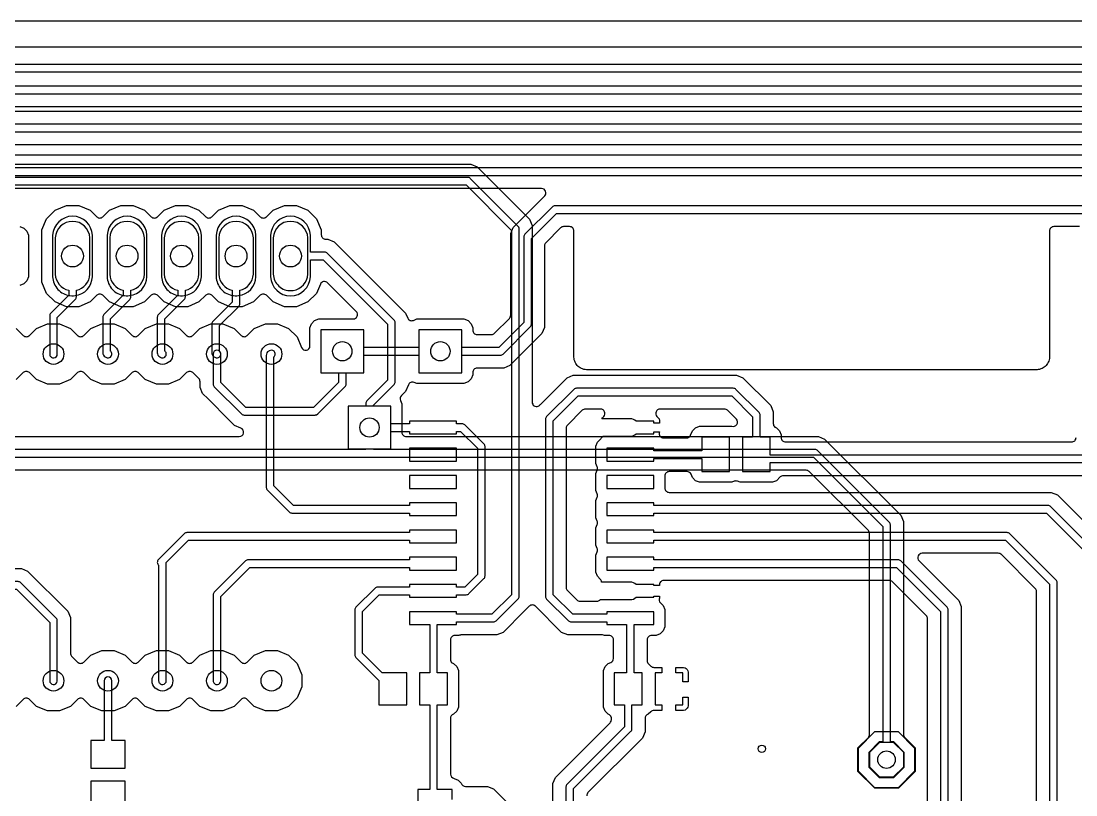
# Model space of a CAD drawing. Header units: millimetres. Extents: x 1 to 152, y 50 to 212.
# Drawn here: x 40.15 to 89.31, y 175.9 to 212 of the extents above; entities that cross this region are included whole.
import ezdxf

# ---------------------------------------------------------------- set-up
doc = ezdxf.new("R2010")
doc.units = ezdxf.units.MM

msp = doc.modelspace()

# ---------------------------------------------------------------- linework, layer by layer
at = {"layer": '16_copper'}
for points in [[(134.874, 209.982), (12.192, 209.982, 0.198912), (12.066, 209.93), (10.034, 207.898, 0.198912), (9.982, 207.772), (9.982, 202.258), (7.112, 199.388, 0.198912), (7.06, 199.262), (7.06, 192.078), (6.903, 192.078), (6.43, 191.605), (6.43, 190.935), (6.903, 190.462), (7.573, 190.462), (8.046, 190.935), (8.046, 191.605), (7.573, 192.078), (7.416, 192.078), (7.416, 199.188), (10.286, 202.058, 0.198912), (10.338, 202.184), (10.338, 207.698), (12.266, 209.626), (134.8, 209.626)], [(134.366, 208.966), (12.7, 208.966, 0.198912), (12.574, 208.914), (11.304, 207.644, 0.198912), (11.252, 207.518), (11.252, 201.496), (9.652, 199.896, 0.198912), (9.6, 199.77), (9.6, 192.078), (9.443, 192.078), (8.97, 191.605), (8.97, 190.935), (9.443, 190.462), (10.113, 190.462), (10.586, 190.935), (10.586, 191.605), (10.113, 192.078), (9.956, 192.078), (9.956, 199.696), (11.556, 201.296, 0.198912), (11.608, 201.422), (11.608, 207.444), (12.774, 208.61), (134.292, 208.61)], [(133.956, 208.001), (15.045, 208.001, 0.668183)], [(20.163, 205.321), (61.117, 205.321), (61.406, 205.201), (61.656, 204.951), (61.656, 204.951), (63.6, 203.007), (63.85, 202.757), (63.97, 202.468), (63.97, 194.225, 0.523725), (64.244, 194.035), (64.253, 194.039, 0.148478), (64.353, 194.117), (65.344, 195.108), (65.344, 195.108), (65.594, 195.359), (65.883, 195.478), (73.499, 195.478), (73.789, 195.359), (75.087, 194.06), (75.207, 193.771), (75.207, 193.221, 0.222879), (75.28, 193.064), (75.292, 193.056, 0.081763), (75.357, 193.023), (75.5, 192.88), (75.577, 192.693), (75.577, 192.57, 0.414214), (75.781, 192.367), (89.116, 192.367, 0.414214), (89.319, 192.57)], [(60.236, 175.689), (60.236, 176.162), (59.548, 176.162), (59.548, 180.098), (60.02, 180.098), (60.02, 181.598), (59.548, 181.598), (59.548, 183.85), (60.445, 183.85), (60.445, 183.972), (62.167, 183.972, 0.198912), (62.292, 184.024), (63.308, 185.04, 0.198912), (63.36, 185.166), (63.36, 202.311, 0.198912), (63.308, 202.437), (61.086, 204.659, 0.198912), (60.96, 204.711), (20.32, 204.711)], [(89.929, 191.757), (75.07, 191.757), (75.07, 192.592), (74.597, 192.592), (74.597, 193.614, 0.198912), (74.545, 193.74), (73.468, 194.817, 0.198912), (73.343, 194.869), (66.04, 194.869, 0.198912), (65.914, 194.817), (64.644, 193.547, 0.198912), (64.592, 193.421), (64.592, 185.166, 0.198912), (64.644, 185.04), (65.66, 184.024, 0.198912), (65.786, 183.972), (67.445, 183.972), (67.445, 183.85), (68.367, 183.85), (68.367, 181.598), (67.794, 181.598), (67.794, 180.098), (68.267, 180.098), (68.267, 179.072), (65.597, 176.402, 0.198912), (65.545, 176.276), (65.545, 168.021, 0.198912)], [(65.9, 168.095), (65.9, 176.202), (68.57, 178.872, 0.198912), (68.622, 178.998), (68.622, 180.098), (69.094, 180.098), (69.094, 181.598), (68.722, 181.598), (68.722, 183.85), (69.645, 183.85), (69.645, 184.45), (67.445, 184.45), (67.445, 184.328), (65.86, 184.328), (64.948, 185.24), (64.948, 193.347), (66.114, 194.513), (73.269, 194.513), (74.242, 193.54), (74.242, 192.592), (73.77, 192.592), (73.77, 190.992), (75.07, 190.992), (75.07, 191.402), (92.591, 191.402)], [(82.398, 175.368), (82.398, 184.121, 0.198912), (82.338, 184.264), (80.759, 185.843, 0.198912), (80.616, 185.903), (70.102, 185.903, 0.451123), (69.898, 185.674), (69.645, 185.674), (69.645, 185.72), (68.818, 185.72, 0.186734), (68.544, 185.826), (67.203, 185.826, 0.20158), (67.144, 185.972), (67.014, 186.102), (66.937, 186.289), (66.937, 187.091), (67.001, 187.247, 0.198916), (67.001, 187.403), (66.937, 187.559), (66.937, 188.361), (67.001, 188.517, 0.198916), (67.001, 188.673), (66.937, 188.829), (66.937, 189.631), (67.001, 189.787, 0.198916), (67.001, 189.943), (66.937, 190.099), (66.937, 190.901), (67.001, 191.057, 0.198916), (67.001, 191.213), (66.937, 191.369), (66.937, 192.171), (67.014, 192.358), (67.144, 192.488, 0.090472), (67.185, 192.548), (67.271, 192.634), (68.544, 192.634, 0.187177), (68.819, 192.74), (69.645, 192.74), (69.645, 192.837), (69.898, 192.837, 0.523633), (70.102, 192.557), (71.17, 192.557, 0.303345), (71.357, 192.683), (71.439, 192.88), (71.582, 193.023), (71.768, 193.1), (73.272, 193.1, 0.804082), (73.486, 193.434), (73.076, 193.844, 0.198912), (72.932, 193.904), (69.931, 193.904, 0.668187), (69.787, 193.557), (69.848, 193.496), (69.881, 193.438), (69.898, 193.373), (69.898, 193.243), (69.645, 193.243), (69.645, 193.34), (68.818, 193.34, 0.186734), (68.544, 193.446), (67.246, 193.446), (67.211, 193.444), (67.241, 193.496), (67.302, 193.557, 0.668187), (67.158, 193.904), (66.45, 193.904, 0.198912), (66.307, 193.844), (65.617, 193.154, 0.198912), (65.557, 193.011), (65.557, 185.576, 0.198912), (65.617, 185.433), (66.053, 184.997, 0.198912), (66.196, 184.937), (66.987, 184.937, 0.179354), (67.12, 184.986), (67.132, 184.999, 0.009934), (67.146, 185.014), (68.544, 185.014, 0.187177), (68.819, 185.12), (69.645, 185.12), (69.645, 185.166), (69.898, 185.166), (69.898, 185.087, 0.298693), (69.945, 184.868), (70.075, 184.738), (70.152, 184.551), (70.152, 183.749), (70.075, 183.562), (69.932, 183.419), (69.746, 183.342), (69.535, 183.342, 0.414214), (69.332, 183.139), (69.332, 182.163, 0.198918), (69.391, 182.019), (69.499, 181.912, 0.198907), (69.643, 181.852), (70.019, 181.852), (70.019, 181.598), (69.695, 181.598), (69.695, 180.098), (70.019, 180.098), (70.019, 179.844), (69.643, 179.844, 0.198912), (69.499, 179.784), (69.382, 179.667, 0.339753), (69.232, 179.469), (69.232, 178.841), (69.112, 178.552), (66.569, 176.009, 0.198912), (66.51, 175.866)], [(92.268, 190.792), (75.672, 190.792, 0.198912), (75.529, 190.733), (75.357, 190.561), (75.171, 190.484), (73.668, 190.484), (73.547, 190.534, 0.198911), (73.392, 190.534), (73.271, 190.484), (71.768, 190.484), (71.582, 190.561), (71.439, 190.704), (71.375, 190.857, 0.303345), (71.188, 190.983), (70.356, 190.983, 0.414214), (70.152, 190.779), (70.152, 190.221, 0.414214), (70.356, 190.017), (88.168, 190.017), (88.457, 189.898), (90.838, 187.517)], [(90.296, 187.197), (88.137, 189.356, 0.198912), (88.011, 189.408), (69.645, 189.408), (69.645, 189.53), (67.445, 189.53), (67.445, 188.93), (69.645, 188.93), (69.645, 189.052), (87.937, 189.052), (89.992, 186.997)], [(88.443, 172.784), (88.443, 185.801, 0.198912), (88.391, 185.927), (86.232, 188.086, 0.198912), (86.106, 188.138), (69.645, 188.138), (69.645, 188.26), (67.445, 188.26), (67.445, 187.66), (69.645, 187.66), (69.645, 187.782), (86.032, 187.782), (88.087, 185.727), (88.087, 172.857)], [(87.478, 173.194), (87.478, 185.391, 0.198912), (87.418, 185.534), (85.839, 187.113, 0.198912), (85.696, 187.173), (82.148, 187.173, 0.668179), (82.004, 186.826), (83.602, 185.227), (83.853, 184.977), (83.972, 184.688), (83.972, 175.368, 0.283002)], [(64.935, 167.864), (64.935, 176.433), (65.055, 176.722), (67.598, 179.265, 0.113172), (67.646, 179.342), (67.648, 179.349, 0.374279), (67.584, 179.626), (67.572, 179.634, 0.081761), (67.507, 179.667), (67.364, 179.81), (67.287, 179.997), (67.287, 181.699), (67.364, 181.886), (67.507, 182.029), (67.632, 182.08, 0.30335), (67.757, 182.268), (67.757, 183.139, 0.414214), (67.554, 183.342), (67.343, 183.342, 0.115154), (67.253, 183.363), (65.629, 183.363), (65.34, 183.482), (65.09, 183.733), (65.09, 183.733), (64.353, 184.47), (64.353, 184.47), (64.12, 184.703, 0.414214), (63.833, 184.703), (63.6, 184.47), (62.613, 183.482), (62.323, 183.363), (60.636, 183.363), (60.63, 183.362, 0.097872), (60.546, 183.342), (60.361, 183.342, 0.414214), (60.157, 183.139), (60.157, 182.227, 0.222879), (60.231, 182.07), (60.243, 182.062, 0.081761), (60.308, 182.029), (60.451, 181.886), (60.528, 181.699), (60.528, 179.997), (60.451, 179.81), (60.308, 179.667, 0.339753), (60.157, 179.469), (60.157, 176.873, 0.349677), (60.331, 176.672), (60.524, 176.592), (60.667, 176.449, 0.339753), (60.865, 176.299), (61.881, 176.299), (62.171, 176.179), (63.917, 174.432)]]:
    msp.add_lwpolyline(points, format="xyb", dxfattribs=at)
for points in [[(31.61, 204.356), (60.886, 204.356), (63.005, 202.237), (63.005, 185.24), (62.093, 184.328), (60.445, 184.328), (60.445, 184.45), (58.245, 184.45), (58.245, 183.85), (59.192, 183.85), (59.192, 181.598), (58.72, 181.598), (58.72, 180.098), (59.192, 180.098), (59.192, 176.162), (58.636, 176.162), (58.636, 174.862)], [(44.996, 175.248), (44.996, 176.548), (43.396, 176.548), (43.396, 175.248)]]:
    msp.add_lwpolyline(points, dxfattribs=at)
for points in [[(41.677, 196.292, 0.380283), (41.834, 196.469), (41.834, 198.173), (42.671, 199.01, 0.198912), (42.723, 199.136), (42.723, 199.445, 0.336925), (43.353, 200.193), (43.353, 201.889, 0.95208), (41.737, 201.889), (41.737, 200.193, 0.336925), (42.367, 199.445), (42.367, 199.21), (41.53, 198.373, 0.198912), (41.478, 198.247), (41.478, 196.469), (41.481, 196.436), (41.491, 196.404), (41.506, 196.374), (41.526, 196.348), (41.551, 196.326), (41.579, 196.309), (41.611, 196.297), (41.644, 196.292)], [(44.223, 196.293, 0.566974), (44.338, 196.576), (44.322, 196.595), (44.31, 196.606), (44.31, 198.11), (45.211, 199.01, 0.198912), (45.263, 199.136), (45.263, 199.445, 0.336925), (45.893, 200.193), (45.893, 201.889, 0.95208), (44.277, 201.889), (44.277, 200.193, 0.336925), (44.907, 199.445), (44.907, 199.21), (44.007, 198.309, 0.198912), (43.955, 198.184), (43.955, 196.532, 0.323941), (44.07, 196.343), (44.096, 196.322), (44.125, 196.306), (44.157, 196.296), (44.19, 196.291)], [(46.763, 196.293, 0.566974), (46.878, 196.576), (46.862, 196.595), (46.85, 196.606), (46.85, 198.11), (47.751, 199.01, 0.198912), (47.803, 199.136), (47.803, 199.445, 0.336925), (48.433, 200.193), (48.433, 201.889, 0.95208), (46.817, 201.889), (46.817, 200.193, 0.336925), (47.447, 199.445), (47.447, 199.21), (46.547, 198.309, 0.198912), (46.495, 198.184), (46.495, 196.532, 0.323941), (46.61, 196.343), (46.636, 196.322), (46.665, 196.306), (46.697, 196.296), (46.73, 196.291)], [(49.303, 196.293, 0.566974), (49.418, 196.576), (49.402, 196.595), (49.39, 196.606), (49.39, 197.792), (50.291, 198.693, 0.198912), (50.343, 198.819), (50.343, 199.445, 0.336925), (50.973, 200.193), (50.973, 201.889, 0.95208), (49.357, 201.889), (49.357, 200.193, 0.336925), (49.987, 199.445), (49.987, 198.892), (49.087, 197.992, 0.198912), (49.035, 197.866), (49.035, 196.532, 0.323941), (49.15, 196.343), (49.176, 196.322), (49.205, 196.306), (49.237, 196.296), (49.27, 196.291)], [(52.824, 199.433, 0.357806), (53.513, 200.193), (53.513, 201.889, 0.95208), (51.897, 201.889), (51.897, 200.193), (51.905, 200.114), (51.92, 200.036), (51.943, 199.96), (51.974, 199.887), (52.011, 199.817), (52.055, 199.751), (52.106, 199.69), (52.162, 199.634), (52.223, 199.583), (52.289, 199.539), (52.359, 199.502), (52.432, 199.471), (52.508, 199.448), (52.586, 199.433), (52.665, 199.425), (52.745, 199.425)], [(60.445, 189.53), (58.245, 189.53), (58.245, 189.408), (52.842, 189.408), (51.93, 190.32), (51.93, 196.332), (51.942, 196.343), (51.963, 196.369, 0.848009), (51.709, 196.611), (51.69, 196.595, 0.323941), (51.575, 196.406), (51.575, 190.246, 0.198912), (51.627, 190.12), (52.643, 189.104, 0.198912), (52.769, 189.052), (58.245, 189.052), (58.245, 188.93), (60.445, 188.93)], [(58.12, 181.598), (56.971, 181.598), (56.058, 182.512), (56.058, 184.457), (56.843, 185.242), (58.245, 185.242), (58.245, 185.12), (60.445, 185.12), (60.445, 185.242), (60.897, 185.242, 0.198912), (61.022, 185.294), (61.721, 185.993, 0.198912), (61.773, 186.119), (61.773, 192.151, 0.198912), (61.721, 192.277), (60.832, 193.166, 0.198912), (60.706, 193.218), (60.445, 193.218), (60.445, 193.34), (58.245, 193.34), (58.245, 193.218), (57.388, 193.218), (57.388, 194.04), (55.388, 194.04), (55.388, 192.04), (57.388, 192.04), (57.388, 192.862), (58.245, 192.862), (58.245, 192.74), (60.445, 192.74), (60.445, 192.862), (60.632, 192.862), (61.417, 192.077), (61.417, 186.192), (60.823, 185.598), (60.445, 185.598), (60.445, 185.72), (58.245, 185.72), (58.245, 185.598), (56.769, 185.598, 0.198912), (56.643, 185.546), (55.754, 184.657, 0.198912), (55.702, 184.531), (55.702, 182.438, 0.198912), (55.754, 182.312), (56.82, 181.247), (56.82, 180.098), (58.12, 180.098)], [(46.757, 181.052, 0.380283), (46.914, 181.229), (46.914, 186.69, 0.066984), (46.907, 186.737), (47.953, 187.782), (58.245, 187.782), (58.245, 187.66), (60.445, 187.66), (60.445, 188.26), (58.245, 188.26), (58.245, 188.138), (47.879, 188.138, 0.198912), (47.753, 188.086), (46.547, 186.879, 0.441013), (46.558, 186.616), (46.558, 181.229), (46.561, 181.196), (46.571, 181.164), (46.586, 181.134), (46.606, 181.108), (46.631, 181.086), (46.659, 181.069), (46.691, 181.057), (46.724, 181.052)], [(49.297, 181.052, 0.380283), (49.454, 181.229), (49.454, 185.156), (50.81, 186.512), (58.245, 186.512), (58.245, 186.39), (60.445, 186.39), (60.445, 186.99), (58.245, 186.99), (58.245, 186.868), (50.736, 186.868, 0.198912), (50.611, 186.816), (49.15, 185.355, 0.198912), (49.098, 185.23), (49.098, 181.229), (49.101, 181.196), (49.111, 181.164), (49.126, 181.134), (49.146, 181.108), (49.171, 181.086), (49.199, 181.069), (49.231, 181.057), (49.264, 181.052)], [(83.86, 174.728), (83.363, 174.728), (83.363, 184.531, 0.198912), (83.311, 184.657), (81.152, 186.816, 0.198912), (81.026, 186.868), (69.645, 186.868), (69.645, 186.99), (67.445, 186.99), (67.445, 186.39), (69.645, 186.39), (69.645, 186.512), (80.952, 186.512), (83.007, 184.457), (83.007, 174.728), (82.51, 174.728), (82.51, 173.379), (83.86, 173.379)], [(44.996, 178.448), (44.374, 178.448), (44.374, 181.229, 1), (44.018, 181.229), (44.018, 178.448), (43.396, 178.448), (43.396, 177.148), (44.996, 177.148)]]:
    msp.add_lwpolyline(points, format="xyb", close=True, dxfattribs=at)
for points in [[(56.118, 196.418), (58.69, 196.418), (58.69, 195.596), (60.69, 195.596), (60.69, 197.596), (58.69, 197.596), (58.69, 196.774), (56.118, 196.774), (56.118, 197.596), (54.118, 197.596), (54.118, 195.596), (56.118, 195.596)], [(73.169, 192.592), (71.87, 192.592), (71.87, 191.948), (69.645, 191.948), (69.645, 192.07), (67.445, 192.07), (67.445, 191.47), (69.645, 191.47), (69.645, 191.592), (71.87, 191.592), (71.87, 190.992), (73.169, 190.992)], [(60.445, 192.07), (58.245, 192.07), (58.245, 191.47), (60.445, 191.47)], [(60.445, 190.8), (58.245, 190.8), (58.245, 190.2), (60.445, 190.2)], [(69.645, 190.8), (67.445, 190.8), (67.445, 190.2), (69.645, 190.2)], [(70.995, 181.173), (70.995, 181.598), (70.669, 181.598), (70.669, 181.852), (71.028, 181.852), (71.093, 181.835), (71.15, 181.801), (71.198, 181.754), (71.231, 181.696), (71.248, 181.631), (71.248, 181.173)], [(70.669, 179.844), (70.669, 180.098), (70.995, 180.098), (70.995, 180.467), (71.248, 180.467), (71.248, 180.065), (71.231, 180), (71.198, 179.942), (71.15, 179.895), (71.093, 179.861), (71.028, 179.844)], [(79.945, 176.238), (79.179, 177.004), (79.179, 178.088), (79.945, 178.854), (81.029, 178.854), (81.795, 178.088), (81.795, 177.004), (81.029, 176.238)], [(81.287, 177.215), (81.287, 177.877), (80.818, 178.346), (80.156, 178.346), (79.687, 177.877), (79.687, 177.215), (80.156, 176.746), (80.818, 176.746)]]:
    msp.add_lwpolyline(points, close=True, dxfattribs=at)
at = {"layer": '1_copper'}
for points in [[(150.578, 51.219, 0.413029), (150.781, 51.422), (150.781, 210.578, 0.414214), (150.578, 210.781), (2.69, 210.781, 0.413754), (2.487, 210.578), (2.237, 51.423, 0.414673), (2.441, 51.219), (150.578, 51.219)], [(60.69, 196.418), (62.484, 196.418, 0.198912), (62.61, 196.47), (63.88, 197.74, 0.198912), (63.932, 197.866), (63.932, 201.856), (65.098, 203.022), (90.186, 203.022), (90.186, 201.692), (92.186, 201.692), (92.186, 203.692), (90.186, 203.692), (90.186, 203.378), (65.024, 203.378, 0.198912), (64.898, 203.326), (63.628, 202.056, 0.198912), (63.576, 201.93), (63.576, 197.94), (62.41, 196.774), (60.69, 196.774), (60.69, 197.596), (58.69, 197.596), (58.69, 195.596), (60.69, 195.596)], [(42.666, 199.192, 0.36397), (43.473, 200.072), (43.473, 202.01, 0.95729), (41.617, 202.01), (41.617, 200.072), (41.624, 199.992), (41.638, 199.912), (41.659, 199.834), (41.687, 199.758), (41.721, 199.684), (41.762, 199.614), (41.808, 199.548), (41.86, 199.485), (41.917, 199.428), (41.98, 199.376), (42.046, 199.33), (42.116, 199.289), (42.19, 199.255), (42.266, 199.227), (42.344, 199.206), (42.424, 199.192), (42.504, 199.185), (42.586, 199.185)], [(45.206, 199.192, 0.36397), (46.013, 200.072), (46.013, 202.01, 0.95729), (44.157, 202.01), (44.157, 200.072), (44.164, 199.992), (44.178, 199.912), (44.199, 199.834), (44.227, 199.758), (44.261, 199.684), (44.302, 199.614), (44.348, 199.548), (44.4, 199.485), (44.457, 199.428), (44.52, 199.376), (44.586, 199.33), (44.656, 199.289), (44.73, 199.255), (44.806, 199.227), (44.884, 199.206), (44.964, 199.192), (45.044, 199.185), (45.126, 199.185)], [(47.746, 199.192, 0.36397), (48.553, 200.072), (48.553, 202.01, 0.95729), (46.697, 202.01), (46.697, 200.072), (46.704, 199.992), (46.718, 199.912), (46.739, 199.834), (46.767, 199.758), (46.801, 199.684), (46.842, 199.614), (46.888, 199.548), (46.94, 199.485), (46.997, 199.428), (47.06, 199.376), (47.126, 199.33), (47.196, 199.289), (47.27, 199.255), (47.346, 199.227), (47.424, 199.206), (47.504, 199.192), (47.584, 199.185), (47.666, 199.185)], [(50.286, 199.192, 0.36397), (51.093, 200.072), (51.093, 202.01, 0.95729), (49.237, 202.01), (49.237, 200.072), (49.244, 199.992), (49.258, 199.912), (49.279, 199.834), (49.307, 199.758), (49.341, 199.684), (49.382, 199.614), (49.428, 199.548), (49.48, 199.485), (49.537, 199.428), (49.6, 199.376), (49.666, 199.33), (49.736, 199.289), (49.81, 199.255), (49.886, 199.227), (49.964, 199.206), (50.044, 199.192), (50.124, 199.185), (50.206, 199.185)], [(14.589, 198.441), (14.589, 200.441), (12.589, 200.441), (12.589, 198.441), (13.411, 198.441), (13.411, 190.881, 0.198912), (13.463, 190.755), (18.67, 185.548, 0.198912), (18.796, 185.496), (39.931, 185.496), (41.478, 183.949), (41.478, 181.229, 0.932021), (41.832, 181.204), (41.834, 181.229), (41.834, 184.023, 0.198912), (41.782, 184.149), (40.131, 185.8, 0.198912), (40.005, 185.852), (18.87, 185.852), (13.767, 190.955), (13.767, 198.441)], [(53.855, 193.625, 0.188292), (53.974, 193.676), (55.244, 194.946, 0.198912), (55.296, 195.072), (55.296, 195.596), (56.118, 195.596), (56.118, 197.596), (54.118, 197.596), (54.118, 195.596), (54.94, 195.596), (54.94, 195.146), (53.774, 193.98), (50.62, 193.98), (49.454, 195.146), (49.454, 196.469, 1), (49.098, 196.469), (49.098, 195.072, 0.198912), (49.15, 194.946), (50.42, 193.676, 0.198912), (50.546, 193.624), (53.848, 193.624)]]:
    msp.add_lwpolyline(points, format="xyb", close=True, dxfattribs=at)
for points in [[(138.178, 206.223), (15.3, 206.223, 0.414214), (15.097, 206.019), (15.097, 205.147), (15.02, 204.96), (14.877, 204.817), (14.69, 204.74), (12.488, 204.74), (12.301, 204.817), (12.158, 204.96), (12.081, 205.147), (12.081, 207.349), (12.158, 207.536), (12.301, 207.679), (12.488, 207.756), (14.054, 207.756, 0.098493), (14.132, 207.771), (14.194, 207.797), (138.745, 207.797)], [(149.276, 102.768), (149.276, 196.5, 0.198912), (149.224, 196.626), (138.714, 207.136, 0.198912), (138.588, 207.188), (14.589, 207.188), (14.589, 207.248), (12.589, 207.248), (12.589, 205.248), (14.589, 205.248), (14.589, 206.832), (138.514, 206.832), (148.92, 196.426), (148.92, 102.842)], [(3.765, 134.302), (2.984, 135.083), (2.984, 136.189), (3.471, 136.676, 0.198912), (3.531, 136.82), (3.531, 195.937), (3.65, 196.226), (10.968, 203.543), (11.257, 203.663), (15.916, 203.663, 0.198912), (16.06, 203.723), (17.983, 205.646), (18.272, 205.765), (94.687, 205.765, 0.027673)], [(39.915, 197.665), (40.242, 197.338, 0.414214), (40.53, 197.338), (40.857, 197.665), (41.375, 197.88), (41.937, 197.88), (42.455, 197.665), (42.782, 197.338, 0.414214), (43.07, 197.338), (43.397, 197.665), (43.915, 197.88), (44.477, 197.88), (44.995, 197.665), (45.322, 197.338, 0.414214), (45.61, 197.338), (45.937, 197.665), (46.455, 197.88), (47.017, 197.88), (47.535, 197.665), (47.862, 197.338, 0.414214), (48.15, 197.338), (48.477, 197.665), (48.995, 197.88), (49.557, 197.88), (50.075, 197.665), (50.402, 197.338, 0.414214), (50.69, 197.338), (51.017, 197.665), (51.535, 197.88), (52.097, 197.88), (52.615, 197.665), (53.012, 197.268), (53.219, 196.768, 0.820682), (53.61, 196.846), (53.61, 197.697), (53.687, 197.884), (53.83, 198.027), (54.017, 198.104), (55.625, 198.104, 0.668179), (55.769, 198.451), (54.43, 199.79, 0.534509), (54.098, 199.724), (53.922, 199.3), (53.518, 198.896), (52.991, 198.677), (52.419, 198.677), (51.892, 198.896), (51.579, 199.209, 0.414214), (51.291, 199.209), (50.978, 198.896), (50.451, 198.677), (49.879, 198.677), (49.352, 198.896), (49.039, 199.209, 0.414214), (48.751, 199.209), (48.438, 198.896), (47.911, 198.677), (47.339, 198.677), (46.812, 198.896), (46.499, 199.209, 0.414214), (46.211, 199.209), (45.898, 198.896), (45.371, 198.677), (44.799, 198.677), (44.272, 198.896), (43.959, 199.209, 0.414214), (43.671, 199.209), (43.358, 198.896), (42.831, 198.677), (42.259, 198.677), (41.732, 198.896), (41.328, 199.3), (41.109, 199.827), (41.109, 202.255), (41.328, 202.782), (41.732, 203.186), (42.259, 203.405), (42.831, 203.405), (43.358, 203.186), (43.671, 202.873, 0.414214), (43.959, 202.873), (44.272, 203.186), (44.799, 203.405), (45.371, 203.405), (45.898, 203.186), (46.211, 202.873, 0.414214), (46.499, 202.873), (46.812, 203.186), (47.339, 203.405), (47.911, 203.405), (48.438, 203.186), (48.751, 202.873, 0.414214), (49.039, 202.873), (49.352, 203.186), (49.879, 203.405), (50.451, 203.405), (50.978, 203.186), (51.291, 202.873, 0.414214), (51.579, 202.873), (51.892, 203.186), (52.419, 203.405), (52.991, 203.405), (53.518, 203.186), (53.922, 202.782), (54.141, 202.255), (54.141, 202.032, 0.414214), (54.344, 201.828), (54.449, 201.828), (54.739, 201.709), (54.989, 201.458), (54.989, 201.458), (57.821, 198.626), (57.821, 198.626), (58.072, 198.376), (58.166, 198.149, 0.414218), (58.431, 198.039), (58.589, 198.104), (60.791, 198.104), (60.978, 198.027), (61.121, 197.884), (61.198, 197.697), (61.198, 197.587, 0.414214), (61.401, 197.383), (62.074, 197.383, 0.198912), (62.217, 197.443), (62.907, 198.133, 0.198912), (62.967, 198.276), (62.967, 202.087), (63.086, 202.376), (64.328, 203.617), (64.554, 203.844, 0.668179), (64.41, 204.191), (18.839, 204.191, 0.198912)], [(35.036, 191.656), (77.079, 191.656), (80.309, 188.425), (80.309, 178.372), (80.145, 178.372), (79.661, 177.888), (79.661, 177.204), (80.145, 176.72), (80.829, 176.72), (81.313, 177.204), (81.313, 177.888), (80.829, 178.372), (80.665, 178.372), (80.665, 188.499, 0.198912), (80.613, 188.625), (77.278, 191.959, 0.198912), (77.153, 192.011), (56.566, 192.011), (56.566, 192.04), (57.388, 192.04), (57.388, 194.04), (56.566, 194.04), (56.566, 194.084), (57.53, 195.048, 0.198912), (57.582, 195.174), (57.582, 197.93, 0.198912), (57.53, 198.055), (54.418, 201.167, 0.198912), (54.293, 201.219), (53.633, 201.219), (53.633, 202.01, 0.95729), (51.777, 202.01), (51.777, 200.072, 0.95729), (53.633, 200.072), (53.633, 200.863), (54.219, 200.863), (57.226, 197.856), (57.226, 195.247), (56.262, 194.283, 0.198912), (56.21, 194.158), (56.21, 194.04), (55.388, 194.04), (55.388, 192.04), (56.21, 192.04), (56.21, 192.011), (35.036, 192.011)], [(89.475, 202.413), (88.286, 202.413, 0.416182), (88.083, 202.204), (88.083, 196.316), (88.077, 196.257), (88.066, 196.198), (88.048, 196.141), (88.025, 196.085), (87.997, 196.032), (87.964, 195.983), (87.926, 195.936), (87.884, 195.894), (87.837, 195.856), (87.787, 195.823), (87.735, 195.794), (87.679, 195.772), (87.622, 195.754), (87.563, 195.743), (87.504, 195.737), (66.497, 195.737), (66.437, 195.743), (66.378, 195.754), (66.321, 195.772), (66.266, 195.794), (66.213, 195.823), (66.163, 195.856), (66.117, 195.894), (66.074, 195.936), (66.036, 195.983), (66.003, 196.032), (65.975, 196.085), (65.952, 196.141), (65.934, 196.198), (65.923, 196.257), (65.917, 196.316), (65.917, 202.206, 0.418918), (65.714, 202.413), (65.434, 202.413, 0.198912), (65.291, 202.353), (64.601, 201.663, 0.198912), (64.541, 201.52), (64.541, 197.709), (64.422, 197.42), (62.93, 195.928), (62.641, 195.809), (61.401, 195.809, 0.414214), (61.198, 195.605), (61.198, 195.495), (61.121, 195.308), (60.978, 195.165), (60.791, 195.088), (58.589, 195.088), (58.462, 195.14, 0.414214), (58.197, 195.03), (58.072, 194.728), (57.872, 194.528, 0.303349), (57.828, 194.306), (57.896, 194.141), (57.896, 192.824, 0.414214), (58.099, 192.621), (77.309, 192.621), (77.599, 192.501), (81.155, 188.945), (81.274, 188.656), (81.274, 178.73, 0.198912), (81.334, 178.586), (81.821, 178.099), (81.821, 176.993), (81.04, 176.212), (79.934, 176.212), (79.153, 176.993), (79.153, 178.099), (79.64, 178.586, 0.198912), (79.7, 178.73), (79.7, 188.089, 0.198912), (79.64, 188.232), (76.886, 190.987, 0.198912), (76.742, 191.046), (35.747, 191.046, 0.368322)], [(35.747, 192.621), (50.318, 192.621, 0.820684), (50.396, 193.012), (50.1, 193.134), (49.85, 193.385), (49.85, 193.385), (48.859, 194.376), (48.859, 194.376), (48.608, 194.626), (48.489, 194.915), (48.489, 195.177, 0.198912), (48.429, 195.321), (48.15, 195.6, 0.414214), (47.862, 195.6), (47.535, 195.273), (47.017, 195.058), (46.455, 195.058), (45.937, 195.273), (45.61, 195.6, 0.414214), (45.322, 195.6), (44.995, 195.273), (44.477, 195.058), (43.915, 195.058), (43.397, 195.273), (43.07, 195.6, 0.414214), (42.782, 195.6), (42.455, 195.273), (41.937, 195.058), (41.375, 195.058), (40.857, 195.273), (40.53, 195.6, 0.414214), (40.242, 195.6), (39.915, 195.273)], [(19.206, 186.461), (40.162, 186.461), (40.451, 186.342), (42.324, 184.469), (42.443, 184.18), (42.443, 182.521, 0.198912), (42.503, 182.377), (42.782, 182.098, 0.414214), (43.07, 182.098), (43.397, 182.425), (43.915, 182.64), (44.477, 182.64), (44.995, 182.425), (45.322, 182.098, 0.414214), (45.61, 182.098), (45.937, 182.425), (46.455, 182.64), (47.017, 182.64), (47.535, 182.425), (47.862, 182.098, 0.414214), (48.15, 182.098), (48.477, 182.425), (48.995, 182.64), (49.557, 182.64), (50.075, 182.425), (50.402, 182.098, 0.414214), (50.69, 182.098), (51.017, 182.425), (51.535, 182.64), (52.097, 182.64), (52.615, 182.425), (53.012, 182.028), (53.227, 181.51), (53.227, 180.948), (53.012, 180.43), (52.615, 180.033), (52.097, 179.818), (51.535, 179.818), (51.017, 180.033), (50.69, 180.36, 0.414214), (50.402, 180.36), (50.075, 180.033), (49.557, 179.818), (48.995, 179.818), (48.477, 180.033), (48.15, 180.36, 0.414214), (47.862, 180.36), (47.535, 180.033), (47.017, 179.818), (46.455, 179.818), (45.937, 180.033), (45.61, 180.36, 0.414214), (45.322, 180.36), (44.995, 180.033), (44.477, 179.818), (43.915, 179.818), (43.397, 180.033), (43.07, 180.36, 0.414214), (42.782, 180.36), (42.455, 180.033), (41.937, 179.818), (41.375, 179.818), (40.857, 180.033), (40.53, 180.36, 0.414214), (40.242, 180.36), (39.915, 180.033)]]:
    msp.add_lwpolyline(points, format="xyb", dxfattribs=at)
for points in [[(133.858, 205.156), (18.429, 205.156)], [(18.502, 204.8), (93.993, 204.8)], [(40.087, 202.419), (40.274, 202.342), (40.417, 202.199), (40.494, 202.012), (40.494, 200.07), (40.417, 199.883), (40.274, 199.74), (40.087, 199.663)]]:
    msp.add_lwpolyline(points, dxfattribs=at)
at = {"layer": 'drills_PTH'}
for centre, radius in [((42.545, 201.041), 0.508), ((45.085, 201.041), 0.508), ((47.625, 201.041), 0.508), ((50.165, 201.041), 0.508), ((52.705, 201.041), 0.508), ((41.656, 196.469), 0.483), ((44.196, 196.469), 0.483), ((46.736, 196.469), 0.483), ((49.276, 196.469), 0.483), ((51.816, 196.469), 0.483), ((41.656, 181.229), 0.483), ((44.196, 181.229), 0.483), ((46.736, 181.229), 0.483), ((49.276, 181.229), 0.483), ((51.816, 181.229), 0.483), ((80.487, 177.546), 0.406)]:
    msp.add_circle(centre, radius, dxfattribs=at)
at = {"layer": 'drills_via_1_16'}
for centre, radius in [((55.118, 196.596), 0.45), ((59.69, 196.596), 0.45), ((56.388, 193.04), 0.45), ((74.676, 178.054), 0.175)]:
    msp.add_circle(centre, radius, dxfattribs=at)
at = {"layer": 'outline'}
msp.add_lwpolyline([(1.016, 50), (152, 50), (152, 212), (1.27, 212), (1.016, 50)], close=True, dxfattribs=at)

doc.saveas('drawing.dxf')
